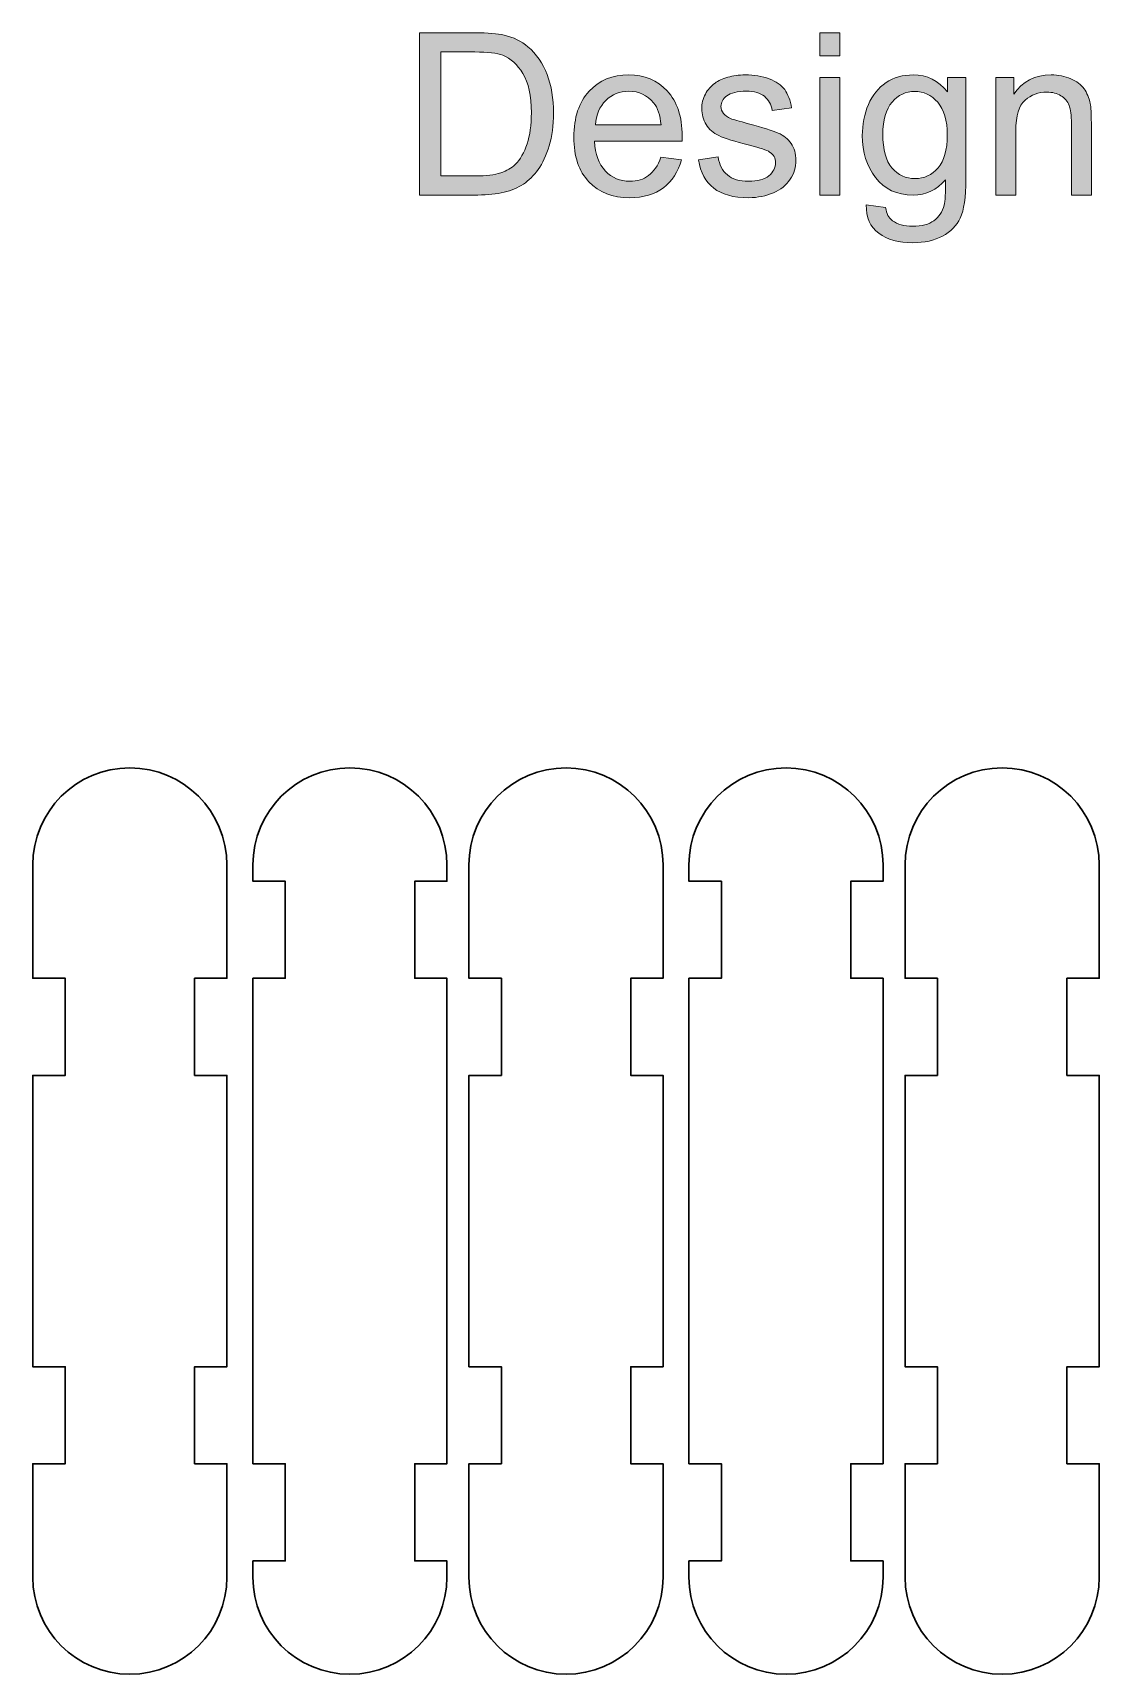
# Model space of a CAD drawing. Header units: inches. Extents: x 1117 to 1992, y -2324 to -585.
# Drawn here: x 1318.2 to 1351.1, y -2223.3 to -2172.6 of the extents above; entities that cross this region are included whole.
import ezdxf

# ---------------------------------------------------------------- set-up
doc = ezdxf.new("R2010")
doc.units = ezdxf.units.IN
doc.header["$MEASUREMENT"] = 0
doc.layers.add('Layer 1', color=7, linetype='Continuous')

# ---------------------------------------------------------------- blocks, each defined once
blk = doc.blocks.new('block 247')
at = {"layer": 'Layer 1', "true_color": 0x010101}
h = blk.add_hatch(color=18, dxfattribs=at)
h.dxf.hatch_style = 2
edge = h.paths.add_edge_path()
edge.add_spline(control_points=[(1330.124, -2177.605), (1330.124, -2177.605), (1330.124, -2172.594), (1330.124, -2172.594), (1330.124, -2172.594), (1331.851, -2172.594), (1331.851, -2172.594), (1332.24, -2172.594), (1332.538, -2172.618), (1332.743, -2172.666), (1333.03, -2172.732), (1333.275, -2172.852), (1333.478, -2173.026), (1333.742, -2173.249), (1333.94, -2173.533), (1334.071, -2173.882), (1334.202, -2174.229), (1334.268, -2174.626), (1334.268, -2175.073), (1334.268, -2175.454), (1334.224, -2175.791), (1334.135, -2176.085), (1334.046, -2176.379), (1333.932, -2176.622), (1333.793, -2176.814), (1333.653, -2177.006), (1333.502, -2177.159), (1333.336, -2177.269), (1333.171, -2177.379), (1332.972, -2177.463), (1332.739, -2177.519), (1332.505, -2177.577), (1332.237, -2177.605), (1331.934, -2177.605), (1331.934, -2177.605), (1330.124, -2177.605), (1330.124, -2177.605)], knot_values=[0, 0, 0, 0, 1, 1, 1, 2, 2, 2, 3, 3, 3, 4, 4, 4, 5, 5, 5, 6, 6, 6, 7, 7, 7, 8, 8, 8, 9, 9, 9, 10, 10, 10, 11, 11, 11, 12, 12, 12, 12], degree=3, periodic=1)
edge = h.paths.add_edge_path()
edge.add_spline(control_points=[(1330.788, -2177.014), (1330.788, -2177.014), (1331.857, -2177.014), (1331.857, -2177.014), (1332.188, -2177.014), (1332.447, -2176.983), (1332.635, -2176.921), (1332.823, -2176.859), (1332.973, -2176.773), (1333.084, -2176.662), (1333.24, -2176.505), (1333.364, -2176.293), (1333.451, -2176.028), (1333.539, -2175.762), (1333.583, -2175.44), (1333.583, -2175.062), (1333.583, -2174.539), (1333.497, -2174.135), (1333.325, -2173.854), (1333.153, -2173.572), (1332.944, -2173.384), (1332.698, -2173.288), (1332.52, -2173.221), (1332.235, -2173.185), (1331.84, -2173.185), (1331.84, -2173.185), (1330.788, -2173.185), (1330.788, -2173.185), (1330.788, -2173.185), (1330.788, -2177.014), (1330.788, -2177.014)], knot_values=[0, 0, 0, 0, 1, 1, 1, 2, 2, 2, 3, 3, 3, 4, 4, 4, 5, 5, 5, 6, 6, 6, 7, 7, 7, 8, 8, 8, 9, 9, 9, 10, 10, 10, 10], degree=3, periodic=1)
h = blk.add_hatch(color=18, dxfattribs=at)
h.dxf.hatch_style = 2
h.paths.add_polyline_path([(1342.498, -2173.302), (1342.498, -2172.594), (1343.113, -2172.594), (1343.113, -2173.302)])
h.paths.add_polyline_path([(1342.498, -2177.605), (1342.498, -2173.975), (1343.113, -2173.975), (1343.113, -2177.605)])
h = blk.add_hatch(color=18, dxfattribs=at)
h.dxf.hatch_style = 2
edge = h.paths.add_edge_path()
edge.add_spline(control_points=[(1337.586, -2176.436), (1337.586, -2176.436), (1338.222, -2176.515), (1338.222, -2176.515), (1338.121, -2176.886), (1337.936, -2177.174), (1337.664, -2177.38), (1337.393, -2177.585), (1337.047, -2177.687), (1336.626, -2177.687), (1336.095, -2177.687), (1335.674, -2177.524), (1335.363, -2177.196), (1335.052, -2176.869), (1334.897, -2176.41), (1334.897, -2175.821), (1334.897, -2175.21), (1335.054, -2174.737), (1335.369, -2174.399), (1335.684, -2174.062), (1336.091, -2173.893), (1336.592, -2173.893), (1337.078, -2173.893), (1337.474, -2174.059), (1337.782, -2174.388), (1338.089, -2174.719), (1338.244, -2175.183), (1338.244, -2175.782), (1338.244, -2175.819), (1338.243, -2175.873), (1338.24, -2175.946), (1338.24, -2175.946), (1335.533, -2175.946), (1335.533, -2175.946), (1335.555, -2176.345), (1335.669, -2176.65), (1335.871, -2176.864), (1336.074, -2177.075), (1336.327, -2177.18), (1336.63, -2177.18), (1336.856, -2177.18), (1337.048, -2177.121), (1337.208, -2177.002), (1337.367, -2176.884), (1337.493, -2176.696), (1337.586, -2176.436)], knot_values=[0, 0, 0, 0, 1, 1, 1, 2, 2, 2, 3, 3, 3, 4, 4, 4, 5, 5, 5, 6, 6, 6, 7, 7, 7, 8, 8, 8, 9, 9, 9, 10, 10, 10, 11, 11, 11, 12, 12, 12, 13, 13, 13, 14, 14, 14, 15, 15, 15, 15], degree=3, periodic=1)
edge = h.paths.add_edge_path()
edge.add_spline(control_points=[(1335.566, -2175.441), (1335.566, -2175.441), (1337.592, -2175.441), (1337.592, -2175.441), (1337.566, -2175.136), (1337.488, -2174.907), (1337.361, -2174.754), (1337.164, -2174.517), (1336.911, -2174.399), (1336.599, -2174.399), (1336.316, -2174.399), (1336.078, -2174.494), (1335.885, -2174.683), (1335.693, -2174.872), (1335.586, -2175.124), (1335.566, -2175.441)], knot_values=[0, 0, 0, 0, 1, 1, 1, 2, 2, 2, 3, 3, 3, 4, 4, 4, 5, 5, 5, 5], degree=3, periodic=1)
h = blk.add_hatch(color=18, dxfattribs=at)
h.dxf.hatch_style = 2
edge = h.paths.add_edge_path()
edge.add_spline(control_points=[(1338.748, -2176.521), (1338.748, -2176.521), (1339.357, -2176.426), (1339.357, -2176.426), (1339.391, -2176.67), (1339.486, -2176.857), (1339.643, -2176.986), (1339.799, -2177.116), (1340.017, -2177.181), (1340.296, -2177.181), (1340.58, -2177.181), (1340.789, -2177.124), (1340.926, -2177.01), (1341.062, -2176.895), (1341.13, -2176.76), (1341.13, -2176.605), (1341.13, -2176.466), (1341.07, -2176.356), (1340.949, -2176.276), (1340.865, -2176.222), (1340.655, -2176.151), (1340.321, -2176.068), (1339.869, -2175.954), (1339.556, -2175.855), (1339.382, -2175.771), (1339.208, -2175.689), (1339.076, -2175.573), (1338.986, -2175.426), (1338.896, -2175.279), (1338.851, -2175.117), (1338.851, -2174.939), (1338.851, -2174.777), (1338.887, -2174.628), (1338.962, -2174.49), (1339.035, -2174.352), (1339.135, -2174.237), (1339.263, -2174.146), (1339.359, -2174.075), (1339.49, -2174.016), (1339.654, -2173.967), (1339.82, -2173.917), (1339.997, -2173.893), (1340.186, -2173.893), (1340.471, -2173.893), (1340.721, -2173.933), (1340.936, -2174.016), (1341.151, -2174.098), (1341.31, -2174.209), (1341.413, -2174.349), (1341.516, -2174.489), (1341.586, -2174.677), (1341.626, -2174.912), (1341.626, -2174.912), (1341.024, -2174.992), (1341.024, -2174.992), (1340.997, -2174.807), (1340.918, -2174.661), (1340.787, -2174.556), (1340.655, -2174.451), (1340.47, -2174.399), (1340.232, -2174.399), (1339.949, -2174.399), (1339.747, -2174.446), (1339.626, -2174.539), (1339.505, -2174.632), (1339.445, -2174.741), (1339.445, -2174.867), (1339.445, -2174.947), (1339.469, -2175.019), (1339.52, -2175.082), (1339.571, -2175.149), (1339.648, -2175.204), (1339.756, -2175.247), (1339.818, -2175.269), (1339.998, -2175.322), (1340.3, -2175.403), (1340.734, -2175.519), (1341.038, -2175.615), (1341.21, -2175.689), (1341.382, -2175.763), (1341.517, -2175.871), (1341.615, -2176.012), (1341.712, -2176.153), (1341.762, -2176.328), (1341.762, -2176.539), (1341.762, -2176.744), (1341.702, -2176.937), (1341.582, -2177.118), (1341.462, -2177.299), (1341.29, -2177.44), (1341.064, -2177.538), (1340.838, -2177.637), (1340.583, -2177.687), (1340.299, -2177.687), (1339.826, -2177.687), (1339.468, -2177.589), (1339.22, -2177.393), (1338.974, -2177.197), (1338.817, -2176.907), (1338.748, -2176.521)], knot_values=[0, 0, 0, 0, 1, 1, 1, 2, 2, 2, 3, 3, 3, 4, 4, 4, 5, 5, 5, 6, 6, 6, 7, 7, 7, 8, 8, 8, 9, 9, 9, 10, 10, 10, 11, 11, 11, 12, 12, 12, 13, 13, 13, 14, 14, 14, 15, 15, 15, 16, 16, 16, 17, 17, 17, 18, 18, 18, 19, 19, 19, 20, 20, 20, 21, 21, 21, 22, 22, 22, 23, 23, 23, 24, 24, 24, 25, 25, 25, 26, 26, 26, 27, 27, 27, 28, 28, 28, 29, 29, 29, 30, 30, 30, 31, 31, 31, 32, 32, 32, 33, 33, 33, 33], degree=3, periodic=1)
h = blk.add_hatch(color=18, dxfattribs=at)
h.dxf.hatch_style = 2
edge = h.paths.add_edge_path()
edge.add_spline(control_points=[(1343.937, -2177.906), (1343.937, -2177.906), (1344.534, -2177.995), (1344.534, -2177.995), (1344.559, -2178.179), (1344.629, -2178.313), (1344.743, -2178.398), (1344.896, -2178.512), (1345.103, -2178.569), (1345.368, -2178.569), (1345.653, -2178.569), (1345.873, -2178.512), (1346.027, -2178.398), (1346.182, -2178.284), (1346.287, -2178.125), (1346.342, -2177.92), (1346.374, -2177.795), (1346.389, -2177.531), (1346.387, -2177.131), (1346.117, -2177.447), (1345.783, -2177.606), (1345.381, -2177.606), (1344.882, -2177.606), (1344.496, -2177.426), (1344.224, -2177.066), (1343.95, -2176.706), (1343.813, -2176.275), (1343.813, -2175.77), (1343.813, -2175.425), (1343.876, -2175.104), (1344, -2174.812), (1344.126, -2174.519), (1344.308, -2174.293), (1344.546, -2174.133), (1344.784, -2173.974), (1345.064, -2173.894), (1345.385, -2173.894), (1345.814, -2173.894), (1346.167, -2174.066), (1346.445, -2174.413), (1346.445, -2174.413), (1346.445, -2173.976), (1346.445, -2173.976), (1346.445, -2173.976), (1347.012, -2173.976), (1347.012, -2173.976), (1347.012, -2173.976), (1347.012, -2177.114), (1347.012, -2177.114), (1347.012, -2177.679), (1346.954, -2178.079), (1346.84, -2178.315), (1346.725, -2178.552), (1346.542, -2178.737), (1346.292, -2178.874), (1346.043, -2179.011), (1345.736, -2179.078), (1345.372, -2179.078), (1344.938, -2179.078), (1344.588, -2178.982), (1344.322, -2178.787), (1344.056, -2178.591), (1343.928, -2178.297), (1343.937, -2177.906)], knot_values=[0, 0, 0, 0, 1, 1, 1, 2, 2, 2, 3, 3, 3, 4, 4, 4, 5, 5, 5, 6, 6, 6, 7, 7, 7, 8, 8, 8, 9, 9, 9, 10, 10, 10, 11, 11, 11, 12, 12, 12, 13, 13, 13, 14, 14, 14, 15, 15, 15, 16, 16, 16, 17, 17, 17, 18, 18, 18, 19, 19, 19, 20, 20, 20, 21, 21, 21, 21], degree=3, periodic=1)
edge = h.paths.add_edge_path()
edge.add_spline(control_points=[(1344.446, -2175.725), (1344.446, -2176.202), (1344.541, -2176.549), (1344.73, -2176.767), (1344.919, -2176.986), (1345.156, -2177.095), (1345.441, -2177.095), (1345.725, -2177.095), (1345.962, -2176.986), (1346.153, -2176.769), (1346.344, -2176.551), (1346.439, -2176.21), (1346.439, -2175.747), (1346.439, -2175.301), (1346.342, -2174.967), (1346.144, -2174.74), (1345.946, -2174.515), (1345.71, -2174.402), (1345.431, -2174.402), (1345.158, -2174.402), (1344.924, -2174.513), (1344.733, -2174.735), (1344.542, -2174.958), (1344.446, -2175.287), (1344.446, -2175.725)], knot_values=[0, 0, 0, 0, 1, 1, 1, 2, 2, 2, 3, 3, 3, 4, 4, 4, 5, 5, 5, 6, 6, 6, 7, 7, 7, 8, 8, 8, 8], degree=3, periodic=1)
h = blk.add_hatch(color=18, dxfattribs=at)
h.dxf.hatch_style = 2
edge = h.paths.add_edge_path()
edge.add_spline(control_points=[(1347.943, -2177.605), (1347.943, -2177.605), (1347.943, -2173.975), (1347.943, -2173.975), (1347.943, -2173.975), (1348.495, -2173.975), (1348.495, -2173.975), (1348.495, -2173.975), (1348.495, -2174.491), (1348.495, -2174.491), (1348.762, -2174.093), (1349.148, -2173.894), (1349.651, -2173.894), (1349.869, -2173.894), (1350.07, -2173.932), (1350.254, -2174.012), (1350.437, -2174.091), (1350.575, -2174.194), (1350.666, -2174.321), (1350.757, -2174.448), (1350.82, -2174.6), (1350.857, -2174.776), (1350.879, -2174.889), (1350.892, -2175.089), (1350.892, -2175.373), (1350.892, -2175.373), (1350.892, -2177.605), (1350.892, -2177.605), (1350.892, -2177.605), (1350.277, -2177.605), (1350.277, -2177.605), (1350.277, -2177.605), (1350.277, -2175.397), (1350.277, -2175.397), (1350.277, -2175.146), (1350.253, -2174.959), (1350.205, -2174.835), (1350.157, -2174.71), (1350.072, -2174.61), (1349.95, -2174.536), (1349.828, -2174.463), (1349.685, -2174.426), (1349.521, -2174.426), (1349.259, -2174.426), (1349.033, -2174.509), (1348.842, -2174.676), (1348.652, -2174.842), (1348.556, -2175.157), (1348.556, -2175.622), (1348.556, -2175.622), (1348.556, -2177.605), (1348.556, -2177.605), (1348.556, -2177.605), (1347.943, -2177.605), (1347.943, -2177.605), (1347.943, -2177.605), (1347.943, -2177.605), (1347.943, -2177.605)], knot_values=[0, 0, 0, 0, 1, 1, 1, 2, 2, 2, 3, 3, 3, 4, 4, 4, 5, 5, 5, 6, 6, 6, 7, 7, 7, 8, 8, 8, 9, 9, 9, 10, 10, 10, 11, 11, 11, 12, 12, 12, 13, 13, 13, 14, 14, 14, 15, 15, 15, 16, 16, 16, 17, 17, 17, 18, 18, 18, 19, 19, 19, 19], degree=3, periodic=1)
at = {"layer": 'Layer 1', "lineweight": 0}
for points in [[(1342.498, -2173.302), (1342.498, -2172.594), (1343.113, -2172.594), (1343.113, -2173.302), (1342.498, -2173.302)], [(1342.498, -2177.605), (1342.498, -2173.975), (1343.113, -2173.975), (1343.113, -2177.605), (1342.498, -2177.605)]]:
    blk.add_lwpolyline(points, dxfattribs=at)
for points, knots in [([(1330.124, -2177.605), (1330.124, -2177.605), (1330.124, -2172.594), (1330.124, -2172.594), (1330.124, -2172.594), (1331.851, -2172.594), (1331.851, -2172.594), (1332.24, -2172.594), (1332.538, -2172.618), (1332.743, -2172.666), (1333.03, -2172.732), (1333.275, -2172.852), (1333.478, -2173.026), (1333.742, -2173.249), (1333.94, -2173.533), (1334.071, -2173.882), (1334.202, -2174.229), (1334.268, -2174.626), (1334.268, -2175.073), (1334.268, -2175.454), (1334.224, -2175.791), (1334.135, -2176.085), (1334.046, -2176.379), (1333.932, -2176.622), (1333.793, -2176.814), (1333.653, -2177.006), (1333.502, -2177.159), (1333.336, -2177.269), (1333.171, -2177.379), (1332.972, -2177.463), (1332.739, -2177.519), (1332.505, -2177.577), (1332.237, -2177.605), (1331.934, -2177.605), (1331.934, -2177.605), (1330.124, -2177.605), (1330.124, -2177.605)], [0, 0, 0, 0, 1, 1, 1, 2, 2, 2, 3, 3, 3, 4, 4, 4, 5, 5, 5, 6, 6, 6, 7, 7, 7, 8, 8, 8, 9, 9, 9, 10, 10, 10, 11, 11, 11, 12, 12, 12, 12]), ([(1330.788, -2177.014), (1330.788, -2177.014), (1331.857, -2177.014), (1331.857, -2177.014), (1332.188, -2177.014), (1332.447, -2176.983), (1332.635, -2176.921), (1332.823, -2176.859), (1332.973, -2176.773), (1333.084, -2176.662), (1333.24, -2176.505), (1333.364, -2176.293), (1333.451, -2176.028), (1333.539, -2175.762), (1333.583, -2175.44), (1333.583, -2175.062), (1333.583, -2174.539), (1333.497, -2174.135), (1333.325, -2173.854), (1333.153, -2173.572), (1332.944, -2173.384), (1332.698, -2173.288), (1332.52, -2173.221), (1332.235, -2173.185), (1331.84, -2173.185), (1331.84, -2173.185), (1330.788, -2173.185), (1330.788, -2173.185), (1330.788, -2173.185), (1330.788, -2177.014), (1330.788, -2177.014)], [0, 0, 0, 0, 1, 1, 1, 2, 2, 2, 3, 3, 3, 4, 4, 4, 5, 5, 5, 6, 6, 6, 7, 7, 7, 8, 8, 8, 9, 9, 9, 10, 10, 10, 10]), ([(1337.586, -2176.436), (1337.586, -2176.436), (1338.222, -2176.515), (1338.222, -2176.515), (1338.121, -2176.886), (1337.936, -2177.174), (1337.664, -2177.38), (1337.393, -2177.585), (1337.047, -2177.687), (1336.626, -2177.687), (1336.095, -2177.687), (1335.674, -2177.524), (1335.363, -2177.196), (1335.052, -2176.869), (1334.897, -2176.41), (1334.897, -2175.821), (1334.897, -2175.21), (1335.054, -2174.737), (1335.369, -2174.399), (1335.684, -2174.062), (1336.091, -2173.893), (1336.592, -2173.893), (1337.078, -2173.893), (1337.474, -2174.059), (1337.782, -2174.388), (1338.089, -2174.719), (1338.244, -2175.183), (1338.244, -2175.782), (1338.244, -2175.819), (1338.243, -2175.873), (1338.24, -2175.946), (1338.24, -2175.946), (1335.533, -2175.946), (1335.533, -2175.946), (1335.555, -2176.345), (1335.669, -2176.65), (1335.871, -2176.864), (1336.074, -2177.075), (1336.327, -2177.18), (1336.63, -2177.18), (1336.856, -2177.18), (1337.048, -2177.121), (1337.208, -2177.002), (1337.367, -2176.884), (1337.493, -2176.696), (1337.586, -2176.436)], [0, 0, 0, 0, 1, 1, 1, 2, 2, 2, 3, 3, 3, 4, 4, 4, 5, 5, 5, 6, 6, 6, 7, 7, 7, 8, 8, 8, 9, 9, 9, 10, 10, 10, 11, 11, 11, 12, 12, 12, 13, 13, 13, 14, 14, 14, 15, 15, 15, 15]), ([(1338.748, -2176.521), (1338.748, -2176.521), (1339.357, -2176.426), (1339.357, -2176.426), (1339.391, -2176.67), (1339.486, -2176.857), (1339.643, -2176.986), (1339.799, -2177.116), (1340.017, -2177.181), (1340.296, -2177.181), (1340.58, -2177.181), (1340.789, -2177.124), (1340.926, -2177.01), (1341.062, -2176.895), (1341.13, -2176.76), (1341.13, -2176.605), (1341.13, -2176.466), (1341.07, -2176.356), (1340.949, -2176.276), (1340.865, -2176.222), (1340.655, -2176.151), (1340.321, -2176.068), (1339.869, -2175.954), (1339.556, -2175.855), (1339.382, -2175.771), (1339.208, -2175.689), (1339.076, -2175.573), (1338.986, -2175.426), (1338.896, -2175.279), (1338.851, -2175.117), (1338.851, -2174.939), (1338.851, -2174.777), (1338.887, -2174.628), (1338.962, -2174.49), (1339.035, -2174.352), (1339.135, -2174.237), (1339.263, -2174.146), (1339.359, -2174.075), (1339.49, -2174.016), (1339.654, -2173.967), (1339.82, -2173.917), (1339.997, -2173.893), (1340.186, -2173.893), (1340.471, -2173.893), (1340.721, -2173.933), (1340.936, -2174.016), (1341.151, -2174.098), (1341.31, -2174.209), (1341.413, -2174.349), (1341.516, -2174.489), (1341.586, -2174.677), (1341.626, -2174.912), (1341.626, -2174.912), (1341.024, -2174.992), (1341.024, -2174.992), (1340.997, -2174.807), (1340.918, -2174.661), (1340.787, -2174.556), (1340.655, -2174.451), (1340.47, -2174.399), (1340.232, -2174.399), (1339.949, -2174.399), (1339.747, -2174.446), (1339.626, -2174.539), (1339.505, -2174.632), (1339.445, -2174.741), (1339.445, -2174.867), (1339.445, -2174.947), (1339.469, -2175.019), (1339.52, -2175.082), (1339.571, -2175.149), (1339.648, -2175.204), (1339.756, -2175.247), (1339.818, -2175.269), (1339.998, -2175.322), (1340.3, -2175.403), (1340.734, -2175.519), (1341.038, -2175.615), (1341.21, -2175.689), (1341.382, -2175.763), (1341.517, -2175.871), (1341.615, -2176.012), (1341.712, -2176.153), (1341.762, -2176.328), (1341.762, -2176.539), (1341.762, -2176.744), (1341.702, -2176.937), (1341.582, -2177.118), (1341.462, -2177.299), (1341.29, -2177.44), (1341.064, -2177.538), (1340.838, -2177.637), (1340.583, -2177.687), (1340.299, -2177.687), (1339.826, -2177.687), (1339.468, -2177.589), (1339.22, -2177.393), (1338.974, -2177.197), (1338.817, -2176.907), (1338.748, -2176.521)], [0, 0, 0, 0, 1, 1, 1, 2, 2, 2, 3, 3, 3, 4, 4, 4, 5, 5, 5, 6, 6, 6, 7, 7, 7, 8, 8, 8, 9, 9, 9, 10, 10, 10, 11, 11, 11, 12, 12, 12, 13, 13, 13, 14, 14, 14, 15, 15, 15, 16, 16, 16, 17, 17, 17, 18, 18, 18, 19, 19, 19, 20, 20, 20, 21, 21, 21, 22, 22, 22, 23, 23, 23, 24, 24, 24, 25, 25, 25, 26, 26, 26, 27, 27, 27, 28, 28, 28, 29, 29, 29, 30, 30, 30, 31, 31, 31, 32, 32, 32, 33, 33, 33, 33]), ([(1343.937, -2177.906), (1343.937, -2177.906), (1344.534, -2177.995), (1344.534, -2177.995), (1344.559, -2178.179), (1344.629, -2178.313), (1344.743, -2178.398), (1344.896, -2178.512), (1345.103, -2178.569), (1345.368, -2178.569), (1345.653, -2178.569), (1345.873, -2178.512), (1346.027, -2178.398), (1346.182, -2178.284), (1346.287, -2178.125), (1346.342, -2177.92), (1346.374, -2177.795), (1346.389, -2177.531), (1346.387, -2177.131), (1346.117, -2177.447), (1345.783, -2177.606), (1345.381, -2177.606), (1344.882, -2177.606), (1344.496, -2177.426), (1344.224, -2177.066), (1343.95, -2176.706), (1343.813, -2176.275), (1343.813, -2175.77), (1343.813, -2175.425), (1343.876, -2175.104), (1344, -2174.812), (1344.126, -2174.519), (1344.308, -2174.293), (1344.546, -2174.133), (1344.784, -2173.974), (1345.064, -2173.894), (1345.385, -2173.894), (1345.814, -2173.894), (1346.167, -2174.066), (1346.445, -2174.413), (1346.445, -2174.413), (1346.445, -2173.976), (1346.445, -2173.976), (1346.445, -2173.976), (1347.012, -2173.976), (1347.012, -2173.976), (1347.012, -2173.976), (1347.012, -2177.114), (1347.012, -2177.114), (1347.012, -2177.679), (1346.954, -2178.079), (1346.84, -2178.315), (1346.725, -2178.552), (1346.542, -2178.737), (1346.292, -2178.874), (1346.043, -2179.011), (1345.736, -2179.078), (1345.372, -2179.078), (1344.938, -2179.078), (1344.588, -2178.982), (1344.322, -2178.787), (1344.056, -2178.591), (1343.928, -2178.297), (1343.937, -2177.906)], [0, 0, 0, 0, 1, 1, 1, 2, 2, 2, 3, 3, 3, 4, 4, 4, 5, 5, 5, 6, 6, 6, 7, 7, 7, 8, 8, 8, 9, 9, 9, 10, 10, 10, 11, 11, 11, 12, 12, 12, 13, 13, 13, 14, 14, 14, 15, 15, 15, 16, 16, 16, 17, 17, 17, 18, 18, 18, 19, 19, 19, 20, 20, 20, 21, 21, 21, 21]), ([(1347.943, -2177.605), (1347.943, -2177.605), (1347.943, -2173.975), (1347.943, -2173.975), (1347.943, -2173.975), (1348.495, -2173.975), (1348.495, -2173.975), (1348.495, -2173.975), (1348.495, -2174.491), (1348.495, -2174.491), (1348.762, -2174.093), (1349.148, -2173.894), (1349.651, -2173.894), (1349.869, -2173.894), (1350.07, -2173.932), (1350.254, -2174.012), (1350.437, -2174.091), (1350.575, -2174.194), (1350.666, -2174.321), (1350.757, -2174.448), (1350.82, -2174.6), (1350.857, -2174.776), (1350.879, -2174.889), (1350.892, -2175.089), (1350.892, -2175.373), (1350.892, -2175.373), (1350.892, -2177.605), (1350.892, -2177.605), (1350.892, -2177.605), (1350.277, -2177.605), (1350.277, -2177.605), (1350.277, -2177.605), (1350.277, -2175.397), (1350.277, -2175.397), (1350.277, -2175.146), (1350.253, -2174.959), (1350.205, -2174.835), (1350.157, -2174.71), (1350.072, -2174.61), (1349.95, -2174.536), (1349.828, -2174.463), (1349.685, -2174.426), (1349.521, -2174.426), (1349.259, -2174.426), (1349.033, -2174.509), (1348.842, -2174.676), (1348.652, -2174.842), (1348.556, -2175.157), (1348.556, -2175.622), (1348.556, -2175.622), (1348.556, -2177.605), (1348.556, -2177.605), (1348.556, -2177.605), (1347.943, -2177.605), (1347.943, -2177.605), (1347.943, -2177.605), (1347.943, -2177.605), (1347.943, -2177.605)], [0, 0, 0, 0, 1, 1, 1, 2, 2, 2, 3, 3, 3, 4, 4, 4, 5, 5, 5, 6, 6, 6, 7, 7, 7, 8, 8, 8, 9, 9, 9, 10, 10, 10, 11, 11, 11, 12, 12, 12, 13, 13, 13, 14, 14, 14, 15, 15, 15, 16, 16, 16, 17, 17, 17, 18, 18, 18, 19, 19, 19, 19]), ([(1335.566, -2175.441), (1335.566, -2175.441), (1337.592, -2175.441), (1337.592, -2175.441), (1337.566, -2175.136), (1337.488, -2174.907), (1337.361, -2174.754), (1337.164, -2174.517), (1336.911, -2174.399), (1336.599, -2174.399), (1336.316, -2174.399), (1336.078, -2174.494), (1335.885, -2174.683), (1335.693, -2174.872), (1335.586, -2175.124), (1335.566, -2175.441)], [0, 0, 0, 0, 1, 1, 1, 2, 2, 2, 3, 3, 3, 4, 4, 4, 5, 5, 5, 5]), ([(1344.446, -2175.725), (1344.446, -2176.202), (1344.541, -2176.549), (1344.73, -2176.767), (1344.919, -2176.986), (1345.156, -2177.095), (1345.441, -2177.095), (1345.725, -2177.095), (1345.962, -2176.986), (1346.153, -2176.769), (1346.344, -2176.551), (1346.439, -2176.21), (1346.439, -2175.747), (1346.439, -2175.301), (1346.342, -2174.967), (1346.144, -2174.74), (1345.946, -2174.515), (1345.71, -2174.402), (1345.431, -2174.402), (1345.158, -2174.402), (1344.924, -2174.513), (1344.733, -2174.735), (1344.542, -2174.958), (1344.446, -2175.287), (1344.446, -2175.725)], [0, 0, 0, 0, 1, 1, 1, 2, 2, 2, 3, 3, 3, 4, 4, 4, 5, 5, 5, 6, 6, 6, 7, 7, 7, 8, 8, 8, 8])]:
    blk.add_open_spline(points, degree=3, knots=knots, dxfattribs=at)
blk = doc.blocks.new('block 245')
at = {"layer": 'Layer 1'}
blk.add_blockref('block 247', (0, 0), dxfattribs=at)

msp = doc.modelspace()

# ---------------------------------------------------------------- linework, layer by layer
at = {"layer": 'Layer 1', "color": 18, "lineweight": 30, "true_color": 0x010101}
for points in [[(1318.174, -2220.304), (1318.174, -2220.304), (1318.174, -2216.804), (1318.174, -2216.804), (1318.174, -2216.804), (1319.176, -2216.804), (1319.176, -2216.804), (1319.176, -2216.804), (1319.176, -2213.804), (1319.176, -2213.804), (1319.176, -2213.804), (1318.174, -2213.804), (1318.174, -2213.804), (1318.174, -2213.804), (1318.174, -2204.803), (1318.174, -2204.803), (1318.174, -2204.803), (1319.176, -2204.803), (1319.176, -2204.803), (1319.176, -2204.803), (1319.176, -2201.803), (1319.176, -2201.803), (1319.176, -2201.803), (1318.174, -2201.803), (1318.174, -2201.803), (1318.174, -2201.803), (1318.174, -2198.303), (1318.174, -2198.303), (1318.174, -2196.647), (1319.518, -2195.303), (1321.174, -2195.303), (1322.831, -2195.303), (1324.175, -2196.647), (1324.175, -2198.303), (1324.175, -2198.303), (1324.175, -2201.803), (1324.175, -2201.803), (1324.175, -2201.803), (1323.176, -2201.803), (1323.176, -2201.803), (1323.176, -2201.803), (1323.176, -2204.803), (1323.176, -2204.803), (1323.176, -2204.803), (1324.175, -2204.803), (1324.175, -2204.803), (1324.175, -2204.803), (1324.175, -2213.804), (1324.175, -2213.804), (1324.175, -2213.804), (1323.176, -2213.804), (1323.176, -2213.804), (1323.176, -2213.804), (1323.176, -2216.804), (1323.176, -2216.804), (1323.176, -2216.804), (1324.175, -2216.804), (1324.175, -2216.804), (1324.175, -2216.804), (1324.175, -2220.304), (1324.175, -2220.304), (1324.175, -2221.961), (1322.831, -2223.304), (1321.174, -2223.304), (1319.518, -2223.304), (1318.174, -2221.961), (1318.174, -2220.304)], [(1324.975, -2220.304), (1324.975, -2220.304), (1324.975, -2219.805), (1324.975, -2219.805), (1324.975, -2219.805), (1325.977, -2219.805), (1325.977, -2219.805), (1325.977, -2219.805), (1325.977, -2216.805), (1325.977, -2216.805), (1325.977, -2216.805), (1324.975, -2216.805), (1324.975, -2216.805), (1324.975, -2216.805), (1324.975, -2201.805), (1324.975, -2201.805), (1324.975, -2201.805), (1325.977, -2201.805), (1325.977, -2201.805), (1325.977, -2201.805), (1325.977, -2198.804), (1325.977, -2198.804), (1325.977, -2198.804), (1324.975, -2198.804), (1324.975, -2198.804), (1324.975, -2198.804), (1324.975, -2198.303), (1324.975, -2198.303), (1324.975, -2196.647), (1326.319, -2195.303), (1327.975, -2195.303), (1329.632, -2195.303), (1330.975, -2196.647), (1330.975, -2198.303), (1330.975, -2198.303), (1330.975, -2198.804), (1330.975, -2198.804), (1330.975, -2198.804), (1329.977, -2198.804), (1329.977, -2198.804), (1329.977, -2198.804), (1329.977, -2201.805), (1329.977, -2201.805), (1329.977, -2201.805), (1330.975, -2201.805), (1330.975, -2201.805), (1330.975, -2201.805), (1330.975, -2216.805), (1330.975, -2216.805), (1330.975, -2216.805), (1329.977, -2216.805), (1329.977, -2216.805), (1329.977, -2216.805), (1329.977, -2219.805), (1329.977, -2219.805), (1329.977, -2219.805), (1330.975, -2219.805), (1330.975, -2219.805), (1330.975, -2219.805), (1330.975, -2220.304), (1330.975, -2220.304), (1330.975, -2221.961), (1329.632, -2223.304), (1327.975, -2223.304), (1326.319, -2223.304), (1324.975, -2221.961), (1324.975, -2220.304)], [(1331.654, -2220.304), (1331.654, -2220.304), (1331.654, -2216.804), (1331.654, -2216.804), (1331.654, -2216.804), (1332.656, -2216.804), (1332.656, -2216.804), (1332.656, -2216.804), (1332.656, -2213.804), (1332.656, -2213.804), (1332.656, -2213.804), (1331.654, -2213.804), (1331.654, -2213.804), (1331.654, -2213.804), (1331.654, -2204.803), (1331.654, -2204.803), (1331.654, -2204.803), (1332.656, -2204.803), (1332.656, -2204.803), (1332.656, -2204.803), (1332.656, -2201.803), (1332.656, -2201.803), (1332.656, -2201.803), (1331.654, -2201.803), (1331.654, -2201.803), (1331.654, -2201.803), (1331.654, -2198.303), (1331.654, -2198.303), (1331.654, -2196.647), (1332.998, -2195.303), (1334.655, -2195.303), (1336.311, -2195.303), (1337.655, -2196.647), (1337.655, -2198.303), (1337.655, -2198.303), (1337.655, -2201.803), (1337.655, -2201.803), (1337.655, -2201.803), (1336.656, -2201.803), (1336.656, -2201.803), (1336.656, -2201.803), (1336.656, -2204.803), (1336.656, -2204.803), (1336.656, -2204.803), (1337.655, -2204.803), (1337.655, -2204.803), (1337.655, -2204.803), (1337.655, -2213.804), (1337.655, -2213.804), (1337.655, -2213.804), (1336.656, -2213.804), (1336.656, -2213.804), (1336.656, -2213.804), (1336.656, -2216.804), (1336.656, -2216.804), (1336.656, -2216.804), (1337.655, -2216.804), (1337.655, -2216.804), (1337.655, -2216.804), (1337.655, -2220.304), (1337.655, -2220.304), (1337.655, -2221.961), (1336.311, -2223.304), (1334.655, -2223.304), (1332.998, -2223.304), (1331.654, -2221.961), (1331.654, -2220.304)], [(1338.455, -2220.304), (1338.455, -2220.304), (1338.455, -2219.805), (1338.455, -2219.805), (1338.455, -2219.805), (1339.457, -2219.805), (1339.457, -2219.805), (1339.457, -2219.805), (1339.457, -2216.805), (1339.457, -2216.805), (1339.457, -2216.805), (1338.455, -2216.805), (1338.455, -2216.805), (1338.455, -2216.805), (1338.455, -2201.805), (1338.455, -2201.805), (1338.455, -2201.805), (1339.457, -2201.805), (1339.457, -2201.805), (1339.457, -2201.805), (1339.457, -2198.804), (1339.457, -2198.804), (1339.457, -2198.804), (1338.455, -2198.804), (1338.455, -2198.804), (1338.455, -2198.804), (1338.455, -2198.303), (1338.455, -2198.303), (1338.455, -2196.647), (1339.799, -2195.303), (1341.455, -2195.303), (1343.112, -2195.303), (1344.455, -2196.647), (1344.455, -2198.303), (1344.455, -2198.303), (1344.455, -2198.804), (1344.455, -2198.804), (1344.455, -2198.804), (1343.457, -2198.804), (1343.457, -2198.804), (1343.457, -2198.804), (1343.457, -2201.805), (1343.457, -2201.805), (1343.457, -2201.805), (1344.455, -2201.805), (1344.455, -2201.805), (1344.455, -2201.805), (1344.455, -2216.805), (1344.455, -2216.805), (1344.455, -2216.805), (1343.457, -2216.805), (1343.457, -2216.805), (1343.457, -2216.805), (1343.457, -2219.805), (1343.457, -2219.805), (1343.457, -2219.805), (1344.455, -2219.805), (1344.455, -2219.805), (1344.455, -2219.805), (1344.455, -2220.304), (1344.455, -2220.304), (1344.455, -2221.961), (1343.112, -2223.304), (1341.455, -2223.304), (1339.799, -2223.304), (1338.455, -2221.961), (1338.455, -2220.304)], [(1345.134, -2220.304), (1345.134, -2220.304), (1345.134, -2216.804), (1345.134, -2216.804), (1345.134, -2216.804), (1346.136, -2216.804), (1346.136, -2216.804), (1346.136, -2216.804), (1346.136, -2213.804), (1346.136, -2213.804), (1346.136, -2213.804), (1345.134, -2213.804), (1345.134, -2213.804), (1345.134, -2213.804), (1345.134, -2204.803), (1345.134, -2204.803), (1345.134, -2204.803), (1346.136, -2204.803), (1346.136, -2204.803), (1346.136, -2204.803), (1346.136, -2201.803), (1346.136, -2201.803), (1346.136, -2201.803), (1345.134, -2201.803), (1345.134, -2201.803), (1345.134, -2201.803), (1345.134, -2198.303), (1345.134, -2198.303), (1345.134, -2196.647), (1346.478, -2195.303), (1348.134, -2195.303), (1349.79, -2195.303), (1351.134, -2196.647), (1351.134, -2198.303), (1351.134, -2198.303), (1351.134, -2201.803), (1351.134, -2201.803), (1351.134, -2201.803), (1350.136, -2201.803), (1350.136, -2201.803), (1350.136, -2201.803), (1350.136, -2204.803), (1350.136, -2204.803), (1350.136, -2204.803), (1351.134, -2204.803), (1351.134, -2204.803), (1351.134, -2204.803), (1351.134, -2213.804), (1351.134, -2213.804), (1351.134, -2213.804), (1350.136, -2213.804), (1350.136, -2213.804), (1350.136, -2213.804), (1350.136, -2216.804), (1350.136, -2216.804), (1350.136, -2216.804), (1351.134, -2216.804), (1351.134, -2216.804), (1351.134, -2216.804), (1351.134, -2220.304), (1351.134, -2220.304), (1351.134, -2221.961), (1349.79, -2223.304), (1348.134, -2223.304), (1346.478, -2223.304), (1345.134, -2221.961), (1345.134, -2220.304)]]:
    msp.add_open_spline(points, degree=3, knots=[0, 0, 0, 0, 1, 1, 1, 2, 2, 2, 3, 3, 3, 4, 4, 4, 5, 5, 5, 6, 6, 6, 7, 7, 7, 8, 8, 8, 9, 9, 9, 10, 10, 10, 11, 11, 11, 12, 12, 12, 13, 13, 13, 14, 14, 14, 15, 15, 15, 16, 16, 16, 17, 17, 17, 18, 18, 18, 19, 19, 19, 20, 20, 20, 21, 21, 21, 22, 22, 22, 22], dxfattribs=at)

# ---------------------------------------------------------------- block references
at = {"layer": 'Layer 1'}
msp.add_blockref('block 245', (0, 0), dxfattribs=at)

doc.saveas('drawing.dxf')
